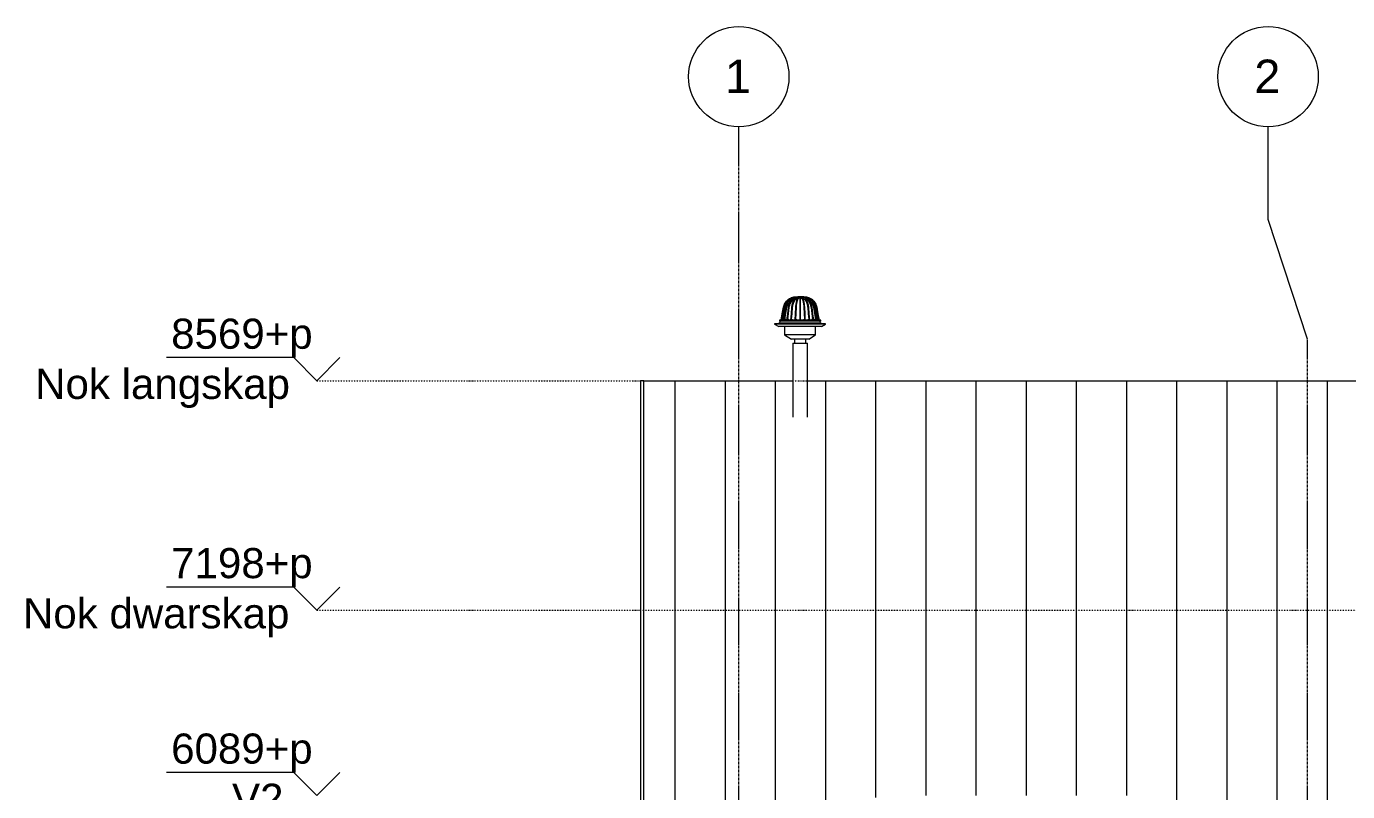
# Model space of a CAD drawing. Header units: millimetres. Extents: x -8591 to 211781, y -3000 to 31870.
# Drawn here: x 193593 to 201492, y 6113 to 10688 of the extents above; entities that cross this region are included whole.
import ezdxf

# ---------------------------------------------------------------- set-up
doc = ezdxf.new("R2010")
doc.units = ezdxf.units.MM
doc.linetypes.add('Dash dot', pattern=[15.875, 6.35, -4.7625, 0, -4.7625])
doc.linetypes.add('grid', pattern=[24, 15, -3, 3, -3])
for name, color, linetype, lineweight in [('A-FLOR-LEVL', 51, 'Continuous', 9), ('A-ROOF', 132, 'Continuous', 9), ('A-ROOF-OTLN', 132, 'Continuous', 9), ('A-ROOF-PATT', 132, 'Continuous', 35), ('P-SANR-FIXT', 6, 'Continuous', 9), ('S-COLS', 52, 'Continuous', 9), ('S-GRID', 1, 'Continuous', 9), ('S-GRID-IDEN', 1, 'Continuous', 9)]:
    doc.layers.add(name, color=color, linetype=linetype, lineweight=lineweight)
doc.styles.add('Arial_1', font='arial.ttf', dxfattribs={"height": 200})
doc.styles.add('Arial_2', font='arial.ttf', dxfattribs={"height": 180})

# ---------------------------------------------------------------- blocks, each defined once
blk = doc.blocks.new('Plumbing_Fixture-Oatey-Roof_Drain-PVC - ABS Dome-2570691-D-D')
at = {"layer": 'P-SANR-FIXT'}
for p, q in [((-4752.4, 9008.5), (-4765.9, 8931.6)), ((-4748.5, 9008.5), (-4749.4, 9008.5)), ((-4738.2, 9008.5), (-4739.8, 9008.5)), ((-4722, 9008.5), (-4724.2, 9008.5)), ((-4701.1, 9008.5), (-4703.8, 9008.5)), ((-4684.9, 9069.8), (-4685.7, 9069.8)), ((-4684.9, 9069.8), (-4685.7, 9069.8)), ((-4682, 9069.8), (-4684.1, 9069.8)), ((-4677.1, 9069.8), (-4680.4, 9069.8)), ((-4680.4, 9068), (-4680.4, 9069.8)), ((-4676.8, 9008.5), (-4679.9, 9008.5)), ((-4670.5, 9069.8), (-4674.8, 9069.8)), ((-4674.8, 9066.2), (-4674.8, 9069.8)), ((-4670.5, 9069.8), (-4670.5, 9068.6)), ((-4662.6, 9069.8), (-4667.7, 9069.8)), ((-4667.7, 9064.1), (-4667.7, 9069.8)), ((-4662.6, 9069.8), (-4662.6, 9068.2)), ((-4654.1, 9069.8), (-4659.6, 9069.8)), ((-4659.6, 9063.3), (-4659.6, 9069.8)), ((-4654.1, 9063.3), (-4659.6, 9063.3)), ((-4654.1, 9069.8), (-4654.1, 9066.3)), ((-4651, 9008.5), (-4654.1, 9008.5)), ((-4645.5, 9069.8), (-4651, 9069.8)), ((-4651, 9066.3), (-4651, 9069.8)), ((-4645.5, 9063.3), (-4651, 9063.3)), ((-4645.5, 9069.8), (-4645.5, 9063.3)), ((-4637.4, 9069.8), (-4642.4, 9069.8)), ((-4642.4, 9068.2), (-4642.4, 9069.8)), ((-4637.4, 9069.8), (-4637.4, 9064.1)), ((-4630.2, 9069.8), (-4634.6, 9069.8)), ((-4634.6, 9068.6), (-4634.6, 9069.8)), ((-4630.2, 9069.8), (-4630.2, 9066.2)), ((-4625.2, 9008.5), (-4628.2, 9008.5)), ((-4624.7, 9069.8), (-4628, 9069.8)), ((-4624.7, 9069.8), (-4624.7, 9068)), ((-4621, 9069.8), (-4623.1, 9069.8)), ((-4619.4, 9069.8), (-4620.1, 9069.8)), ((-4619.4, 9069.8), (-4620.1, 9069.8)), ((-4601.3, 9008.5), (-4604, 9008.5)), ((-4580.8, 9008.5), (-4583.1, 9008.5)), ((-4565.3, 9008.5), (-4566.9, 9008.5)), ((-4555.7, 9008.5), (-4556.6, 9008.5)), ((-4539.2, 8931.6), (-4552.7, 9008.5)), ((-4776.4, 8931.6), (-4776.4, 8924.8)), ((-4528.7, 8931.6), (-4776.4, 8931.6)), ((-4750.8, 8936.3), (-4754.6, 8936.3)), ((-4739.6, 8936.3), (-4743.6, 8936.3)), ((-4723.1, 8936.3), (-4726.4, 8936.3)), ((-4704.2, 8936.3), (-4701.9, 8936.3)), ((-4701.9, 8936.3), (-4704.2, 8936.3)), ((-4701.9, 8936.3), (-4703.3, 8936.3)), ((-4701.9, 8936.3), (-4703.3, 8936.3)), ((-4701.9, 8936.3), (-4701.8, 8934)), ((-4677.3, 8936.3), (-4678.5, 8936.3)), ((-4678.5, 8936.3), (-4677.3, 8936.3)), ((-4677.3, 8936.3), (-4678.5, 8936.3)), ((-4677.3, 8936.3), (-4678.5, 8936.3)), ((-4626.6, 8936.3), (-4627.8, 8936.3)), ((-4627.8, 8936.3), (-4626.6, 8936.3)), ((-4626.6, 8936.3), (-4627.8, 8936.3)), ((-4626.6, 8936.3), (-4627.8, 8936.3)), ((-4603.3, 8934), (-4603.2, 8936.3)), ((-4601.8, 8936.3), (-4603.2, 8936.3)), ((-4603.2, 8936.3), (-4600.9, 8936.3)), ((-4601.8, 8936.3), (-4603.2, 8936.3)), ((-4600.9, 8936.3), (-4603.2, 8936.3)), ((-4578.6, 8936.3), (-4582, 8936.3)), ((-4561.5, 8936.3), (-4565.5, 8936.3)), ((-4550.5, 8936.3), (-4554.3, 8936.3)), ((-4528.7, 8924.8), (-4528.7, 8931.6)), ((-4804.9, 8909.4), (-4804.9, 8906.4)), ((-4500.1, 8909.4), (-4804.9, 8909.4)), ((-4804.9, 8906.4), (-4779.5, 8893.4)), ((-4500.1, 8906.4), (-4804.9, 8906.4)), ((-4525.6, 8893.4), (-4779.5, 8893.4)), ((-4779.2, 8912.9), (-4779.2, 8909.4)), ((-4525.9, 8912.9), (-4779.2, 8912.9)), ((-4528.7, 8924.8), (-4776.4, 8924.8)), ((-4773.2, 8924.8), (-4775.2, 8912.9)), ((-4745.2, 8893.4), (-4745.2, 8843.1)), ((-4559.9, 8843.1), (-4559.9, 8893.4)), ((-4529.9, 8912.9), (-4531.9, 8924.8)), ((-4525.9, 8909.4), (-4525.9, 8912.9)), ((-4525.6, 8893.4), (-4500.1, 8906.4)), ((-4500.1, 8906.4), (-4500.1, 8909.4)), ((-4745.2, 8843.1), (-4704.6, 8818.2)), ((-4559.9, 8843.1), (-4745.2, 8843.1)), ((-4600.5, 8818.2), (-4704.6, 8818.2)), ((-4685.6, 8818.2), (-4685.6, 8792.8)), ((-4619.5, 8792.8), (-4619.5, 8818.2)), ((-4600.5, 8818.2), (-4559.9, 8843.1))]:
    blk.add_line(p, q, dxfattribs=at)
at = {"layer": 'P-SANR-FIXT', "flags": 128}
for points in [[(-4765.9, 8931.6), (-4759.1, 8970.1), (-4752.3, 9008.5)], [(-4749.4, 9008.5), (-4755.9, 8970.1), (-4762.4, 8931.6)], [(-4761.6, 8931.6), (-4755.1, 8970.1), (-4748.5, 9008.5)], [(-4754.6, 8936.3), (-4748.6, 8971.8), (-4742.5, 9007.4)], [(-4752.4, 9008.5), (-4751.7, 9011.5), (-4750.9, 9014.4), (-4750, 9017.3), (-4749, 9020.2), (-4747.9, 9023), (-4746.7, 9025.8), (-4745.3, 9028.5), (-4743.9, 9031.2), (-4742.3, 9033.8), (-4740.7, 9036.3), (-4738.9, 9038.8), (-4737.1, 9041.2), (-4735.1, 9043.5), (-4733.1, 9045.8), (-4730.9, 9047.9), (-4728.7, 9050), (-4726.4, 9052), (-4724.1, 9053.9), (-4721.6, 9055.7), (-4719.1, 9057.4), (-4716.5, 9059), (-4713.9, 9060.5), (-4711.2, 9061.8), (-4708.4, 9063.1), (-4705.6, 9064.3), (-4702.8, 9065.3), (-4699.9, 9066.3), (-4699.6, 9066.3)], [(-4739.8, 9008.5), (-4745.6, 8970.1), (-4751.5, 8931.6)], [(-4749.9, 8931.6), (-4744.1, 8970.1), (-4738.2, 9008.5)], [(-4743.6, 8936.3), (-4738.2, 8971.8), (-4732.8, 9007.4)], [(-4724.2, 9008.5), (-4729, 8970.1), (-4733.8, 8931.6)], [(-4731.6, 8931.6), (-4726.8, 8970.1), (-4722, 9008.5)], [(-4726.4, 8936.3), (-4722, 8971.8), (-4717.6, 9007.4)], [(-4703.8, 9008.5), (-4707.2, 8970.1), (-4710.6, 8931.6)], [(-4707.8, 8931.6), (-4704.5, 8970.1), (-4701.1, 9008.5)], [(-4704.2, 8936.3), (-4701.1, 8971.8), (-4697.9, 9007.4)], [(-4699.6, 9066.3), (-4693.2, 9068.1), (-4686.8, 9069.6), (-4680.4, 9070.8), (-4673.8, 9071.8), (-4667.3, 9072.5), (-4660.7, 9073), (-4654.1, 9073.2), (-4652.5, 9073.2)], [(-4679.9, 9008.5), (-4681.7, 8970.1), (-4683.4, 8931.6)], [(-4680.3, 8931.6), (-4678.6, 8970.1), (-4676.8, 9008.5)], [(-4678.5, 8936.3), (-4676.8, 8971.8), (-4675.2, 9007.4)], [(-4654.1, 9008.5), (-4654.1, 8970.1), (-4654.1, 8931.6)], [(-4652.5, 9073.2), (-4646, 9073.1), (-4639.4, 9072.7), (-4632.8, 9072), (-4626.3, 9071.1), (-4619.8, 9069.9), (-4613.4, 9068.5), (-4607, 9066.8), (-4605.5, 9066.3)], [(-4651, 8931.6), (-4651, 8970.1), (-4651, 9008.5)], [(-4629.9, 9007.4), (-4628.2, 8971.8), (-4626.6, 8936.3)], [(-4628.2, 9008.5), (-4626.5, 8970.1), (-4624.7, 8931.6)], [(-4621.7, 8931.6), (-4623.4, 8970.1), (-4625.2, 9008.5)], [(-4607.1, 9007.4), (-4604, 8971.8), (-4600.9, 8936.3)], [(-4605.5, 9066.3), (-4602.6, 9065.4), (-4599.7, 9064.4), (-4596.9, 9063.2), (-4594.2, 9062), (-4591.5, 9060.6), (-4588.8, 9059.1), (-4586.2, 9057.5), (-4583.7, 9055.8), (-4581.2, 9054), (-4578.9, 9052.2), (-4576.6, 9050.2), (-4574.3, 9048.1), (-4572.2, 9046), (-4570.2, 9043.7), (-4568.2, 9041.4), (-4566.3, 9039), (-4564.6, 9036.5), (-4562.9, 9034), (-4561.3, 9031.4), (-4559.9, 9028.7), (-4558.5, 9026), (-4557.3, 9023.2), (-4556.1, 9020.4), (-4555.1, 9017.6), (-4554.2, 9014.7), (-4553.4, 9011.7), (-4552.8, 9008.8), (-4552.7, 9008.5)], [(-4604, 9008.5), (-4600.6, 8970.1), (-4597.2, 8931.6)], [(-4594.5, 8931.6), (-4597.9, 8970.1), (-4601.3, 9008.5)], [(-4587.5, 9007.4), (-4583.1, 8971.8), (-4578.6, 8936.3)], [(-4583.1, 9008.5), (-4578.3, 8970.1), (-4573.5, 8931.6)], [(-4571.3, 8931.6), (-4576.1, 8970.1), (-4580.8, 9008.5)], [(-4572.3, 9007.4), (-4566.9, 8971.8), (-4561.5, 8936.3)], [(-4566.9, 9008.5), (-4561, 8970.1), (-4555.2, 8931.6)], [(-4553.6, 8931.6), (-4559.4, 8970.1), (-4565.3, 9008.5)], [(-4562.6, 9007.4), (-4556.5, 8971.8), (-4550.5, 8936.3)], [(-4556.6, 9008.5), (-4550, 8970.1), (-4543.5, 8931.6)], [(-4542.6, 8931.6), (-4549.2, 8970.1), (-4555.7, 9008.5)], [(-4552.7, 9008.5), (-4546, 8970.1), (-4539.2, 8931.6)], [(-4739.4, 8931.6), (-4739.5, 8934), (-4739.6, 8936.3)], [(-4723, 8931.6), (-4723.1, 8934), (-4723.1, 8936.3)], [(-4701.8, 8931.6), (-4701.8, 8934), (-4701.9, 8936.3)], [(-4677.3, 8936.3), (-4677.2, 8934), (-4677.2, 8931.6)], [(-4677.2, 8931.6), (-4677.2, 8934), (-4677.3, 8936.3)], [(-4627.9, 8931.6), (-4627.9, 8934), (-4627.8, 8936.3)], [(-4627.8, 8936.3), (-4627.9, 8934), (-4627.9, 8931.6)], [(-4603.2, 8936.3), (-4603.3, 8934), (-4603.3, 8931.6)], [(-4582, 8936.3), (-4582, 8934), (-4582.1, 8931.6)], [(-4565.5, 8936.3), (-4565.6, 8934), (-4565.7, 8931.6)]]:
    blk.add_lwpolyline(points, dxfattribs=at)
at = {"layer": 'P-SANR-FIXT'}
for points, knots in [([(-4752.3, 9008.5), (-4751.4, 9013), (-4748.9, 9021.8), (-4740.6, 9038.2), (-4728.1, 9051.9), (-4712.5, 9061.6), (-4704, 9065), (-4699.6, 9066.3)], [-1, -1, -1, -1, -0.833333, -0.666667, -0.333333, -0.166667, 0, 0, 0, 0]), ([(-4698.4, 9066.3), (-4702.7, 9065), (-4710.8, 9061.6), (-4725.9, 9051.9), (-4738, 9038.2), (-4746, 9021.8), (-4748.5, 9013), (-4749.4, 9008.5)], [-1, -1, -1, -1, -0.833333, -0.666667, -0.333333, -0.166667, 0, 0, 0, 0]), ([(-4748.5, 9008.5), (-4747.7, 9013), (-4745.2, 9021.8), (-4737.1, 9038.2), (-4725.1, 9051.9), (-4710, 9061.6), (-4701.8, 9065), (-4697.6, 9066.3)], [-1, -1, -1, -1, -0.833333, -0.666667, -0.333333, -0.166667, 0, 0, 0, 0]), ([(-4742.5, 9007.4), (-4741.5, 9012.4), (-4739.3, 9019.5), (-4734.9, 9028.5), (-4731.9, 9033.3), (-4730, 9035.9), (-4729.6, 9036.4)], [0, 0, 0, 0, 0.2, 0.3, 0.4, 0.4285897, 0.4285897, 0.4285897, 0.4285897]), ([(-4694.1, 9066.3), (-4697.9, 9065), (-4705.2, 9061.6), (-4718.7, 9051.9), (-4729.6, 9038.2), (-4736.7, 9021.8), (-4739, 9013), (-4739.8, 9008.5)], [-1, -1, -1, -1, -0.833333, -0.666667, -0.333333, -0.166667, 0, 0, 0, 0]), ([(-4738.2, 9008.5), (-4737.4, 9013), (-4735.2, 9021.8), (-4728, 9038.2), (-4717.1, 9051.9), (-4703.6, 9061.6), (-4696.3, 9065), (-4692.5, 9066.3)], [-1, -1, -1, -1, -0.833333, -0.666667, -0.333333, -0.166667, 0, 0, 0, 0]), ([(-4732.8, 9007.4), (-4731.9, 9012.4), (-4729.9, 9019.5), (-4726, 9028.5), (-4722.7, 9034.3), (-4719.3, 9039.2), (-4716, 9043.3), (-4712.4, 9047.1), (-4708.9, 9050.1), (-4706.6, 9051.9), (-4705.7, 9052.5)], [0, 0, 0, 0, 0.2, 0.3, 0.4, 0.475, 0.55, 0.625, 0.7, 0.7495012, 0.7495012, 0.7495012, 0.7495012]), ([(-4686.9, 9066.3), (-4690.1, 9065), (-4696, 9061.6), (-4707.1, 9051.9), (-4715.9, 9038.2), (-4721.8, 9021.8), (-4723.6, 9013), (-4724.2, 9008.5)], [-1, -1, -1, -1, -0.833333, -0.666667, -0.333333, -0.166667, 0, 0, 0, 0]), ([(-4722, 9008.5), (-4721.3, 9013), (-4719.5, 9021.8), (-4713.7, 9038.2), (-4704.8, 9051.9), (-4693.8, 9061.6), (-4687.8, 9065), (-4684.7, 9066.3)], [-1, -1, -1, -1, -0.833333, -0.666667, -0.333333, -0.166667, 0, 0, 0, 0]), ([(-4717.6, 9007.4), (-4716.8, 9012.4), (-4715.3, 9019.5), (-4712, 9028.5), (-4709.4, 9034.3), (-4706.6, 9039.2), (-4703.8, 9043.3), (-4700.9, 9047.1), (-4697.7, 9050.5), (-4694.4, 9053.6), (-4690.4, 9056.6), (-4687.5, 9058.3), (-4685.8, 9059.2)], [0, 0, 0, 0, 0.2, 0.3, 0.4, 0.475, 0.55, 0.625, 0.7, 0.775, 0.85, 0.9533462, 0.9533462, 0.9533462, 0.9533462]), ([(-4683.8, 9061.3), (-4685.8, 9059.2), (-4691.7, 9051.9), (-4697.9, 9038.2), (-4702.1, 9021.8), (-4703.4, 9013), (-4703.8, 9008.5)], [-0.8333333, -0.8333333, -0.8333333, -0.8333333, -0.6666667, -0.3333333, -0.1666667, 0, 0, 0, 0]), ([(-4701.1, 9008.5), (-4700.6, 9013), (-4699.3, 9021.8), (-4695.2, 9038.2), (-4688.9, 9051.9), (-4681.1, 9061.6), (-4676.9, 9065), (-4674.7, 9066.3)], [-1, -1, -1, -1, -0.833333, -0.666667, -0.333333, -0.166667, 0, 0, 0, 0]), ([(-4697.9, 9007.4), (-4697.4, 9012.4), (-4696.3, 9019.5), (-4694, 9028.5), (-4692.1, 9034.3), (-4690.2, 9039.2), (-4688.2, 9043.3), (-4686.2, 9047.1), (-4683.9, 9050.5), (-4681.5, 9053.6), (-4678.2, 9057.1), (-4675.6, 9059.2), (-4673.8, 9060.3)], [0, 0, 0, 0, 0.2, 0.3, 0.4, 0.475, 0.55, 0.625, 0.7, 0.775, 0.85, 1, 1, 1, 1]), ([(-4666.2, 9066.3), (-4667.4, 9065), (-4669.6, 9061.6), (-4673.6, 9051.9), (-4676.9, 9038.2), (-4679, 9021.8), (-4679.7, 9013), (-4679.9, 9008.5)], [-1, -1, -1, -1, -0.833333, -0.666667, -0.333333, -0.166667, 0, 0, 0, 0]), ([(-4676.8, 9008.5), (-4676.6, 9013), (-4675.9, 9021.8), (-4673.8, 9038.2), (-4670.6, 9051.9), (-4666.5, 9061.6), (-4664.3, 9065), (-4663.2, 9066.3)], [-1, -1, -1, -1, -0.833333, -0.666667, -0.333333, -0.166667, 0, 0, 0, 0]), ([(-4675.2, 9007.4), (-4675, 9012.4), (-4674.4, 9019.5), (-4673.2, 9028.5), (-4672.2, 9034.3), (-4671.2, 9039.2), (-4670.2, 9043.3), (-4669.1, 9047.1), (-4668, 9050.5), (-4666.7, 9053.6), (-4665, 9057.1), (-4663.7, 9059.2), (-4662.7, 9060.3)], [0, 0, 0, 0, 0.2, 0.3, 0.4, 0.475, 0.55, 0.625, 0.7, 0.775, 0.85, 1, 1, 1, 1]), ([(-4673.8, 9060.3), (-4672.8, 9060.9), (-4671, 9061.8), (-4669.2, 9062.7), (-4668.4, 9063.1)], [0, 0, 0, 0, 0.5, 0.8905428, 0.8905428, 0.8905428, 0.8905428]), ([(-4654.1, 9066.3), (-4654.1, 9065), (-4654.1, 9061.6), (-4654.1, 9051.9), (-4654.1, 9038.2), (-4654.1, 9021.8), (-4654.1, 9013), (-4654.1, 9008.5)], [-1, -1, -1, -1, -0.833333, -0.666667, -0.333333, -0.166667, 0, 0, 0, 0]), ([(-4651, 9008.5), (-4651, 9013), (-4651, 9021.8), (-4651, 9038.2), (-4651, 9051.9), (-4651, 9061.6), (-4651, 9065), (-4651, 9066.3)], [-1, -1, -1, -1, -0.833333, -0.666667, -0.333333, -0.166667, 0, 0, 0, 0]), ([(-4642.4, 9060.3), (-4641.1, 9058.8), (-4639.3, 9055.9), (-4637.1, 9050.6), (-4635.7, 9046.3), (-4634.5, 9042), (-4633.6, 9037.7), (-4632.7, 9033.2), (-4631.9, 9028.4), (-4631.2, 9023.4), (-4630.5, 9016.6), (-4630.1, 9011.1), (-4629.9, 9007.4)], [0, 0, 0, 0, 0.2, 0.3, 0.4, 0.475, 0.55, 0.625, 0.7, 0.775, 0.85, 1, 1, 1, 1]), ([(-4641.9, 9066.3), (-4640.8, 9065), (-4638.6, 9061.6), (-4634.5, 9051.9), (-4631.3, 9038.2), (-4629.1, 9021.8), (-4628.5, 9013), (-4628.2, 9008.5)], [-1, -1, -1, -1, -0.833333, -0.666667, -0.333333, -0.166667, 0, 0, 0, 0]), ([(-4625.2, 9008.5), (-4625.4, 9013), (-4626.1, 9021.8), (-4628.2, 9038.2), (-4631.5, 9051.9), (-4635.5, 9061.6), (-4637.7, 9065), (-4638.8, 9066.3)], [-1, -1, -1, -1, -0.833333, -0.666667, -0.333333, -0.166667, 0, 0, 0, 0]), ([(-4636.7, 9063.1), (-4635.9, 9062.7), (-4634.1, 9061.8), (-4632.3, 9060.9), (-4631.3, 9060.3)], [0.1094572, 0.1094572, 0.1094572, 0.1094572, 0.5, 1, 1, 1, 1]), ([(-4631.3, 9060.3), (-4628.9, 9058.8), (-4625.4, 9055.9), (-4621.2, 9050.6), (-4618.4, 9046.3), (-4616.2, 9042), (-4614.3, 9037.7), (-4612.6, 9033.2), (-4611.1, 9028.4), (-4609.8, 9023.4), (-4608.3, 9016.6), (-4607.5, 9011.1), (-4607.1, 9007.4)], [0, 0, 0, 0, 0.2, 0.3, 0.4, 0.475, 0.55, 0.625, 0.7, 0.775, 0.85, 1, 1, 1, 1]), ([(-4630.4, 9066.3), (-4628.2, 9065), (-4624, 9061.6), (-4616.2, 9051.9), (-4609.9, 9038.2), (-4605.8, 9021.8), (-4604.5, 9013), (-4604, 9008.5)], [-1, -1, -1, -1, -0.833333, -0.666667, -0.333333, -0.166667, 0, 0, 0, 0]), ([(-4601.3, 9008.5), (-4601.7, 9013), (-4603, 9021.8), (-4607.2, 9038.2), (-4613.4, 9051.9), (-4621.2, 9061.6), (-4625.4, 9065), (-4627.7, 9066.3)], [-1, -1, -1, -1, -0.833333, -0.666667, -0.333333, -0.166667, 0, 0, 0, 0]), ([(-4620.4, 9066.3), (-4617.3, 9065), (-4611.3, 9061.6), (-4600.3, 9051.9), (-4591.4, 9038.2), (-4585.6, 9021.8), (-4583.7, 9013), (-4583.1, 9008.5)], [-1, -1, -1, -1, -0.833333, -0.666667, -0.333333, -0.166667, 0, 0, 0, 0]), ([(-4619.3, 9059.2), (-4616.7, 9057.9), (-4612.7, 9055.3), (-4607.3, 9050.6), (-4603.5, 9046.3), (-4600.3, 9042), (-4597.6, 9037.7), (-4595.2, 9033.2), (-4593.1, 9028.4), (-4591.2, 9023.4), (-4589.2, 9016.6), (-4588.1, 9011.1), (-4587.5, 9007.4)], [0.0466538, 0.0466538, 0.0466538, 0.0466538, 0.2, 0.3, 0.4, 0.475, 0.55, 0.625, 0.7, 0.775, 0.85, 1, 1, 1, 1]), ([(-4580.8, 9008.5), (-4581.5, 9013), (-4583.3, 9021.8), (-4589.2, 9038.2), (-4598, 9051.9), (-4609, 9061.6), (-4615, 9065), (-4618.2, 9066.3)], [-1, -1, -1, -1, -0.833333, -0.666667, -0.333333, -0.166667, 0, 0, 0, 0]), ([(-4612.6, 9066.3), (-4608.8, 9065), (-4601.4, 9061.6), (-4587.9, 9051.9), (-4577.1, 9038.2), (-4569.9, 9021.8), (-4567.7, 9013), (-4566.9, 9008.5)], [-1, -1, -1, -1, -0.833333, -0.666667, -0.333333, -0.166667, 0, 0, 0, 0]), ([(-4565.3, 9008.5), (-4566.1, 9013), (-4568.3, 9021.8), (-4575.5, 9038.2), (-4586.4, 9051.9), (-4599.9, 9061.6), (-4607.2, 9065), (-4611, 9066.3)], [-1, -1, -1, -1, -0.833333, -0.666667, -0.333333, -0.166667, 0, 0, 0, 0]), ([(-4607.5, 9066.3), (-4603.2, 9065), (-4595.1, 9061.6), (-4580, 9051.9), (-4567.9, 9038.2), (-4559.9, 9021.8), (-4557.4, 9013), (-4556.6, 9008.5)], [-1, -1, -1, -1, -0.833333, -0.666667, -0.333333, -0.166667, 0, 0, 0, 0]), ([(-4555.7, 9008.5), (-4556.6, 9013), (-4559.1, 9021.8), (-4567.1, 9038.2), (-4579.2, 9051.9), (-4594.3, 9061.6), (-4602.4, 9065), (-4606.7, 9066.3)], [-1, -1, -1, -1, -0.833333, -0.666667, -0.333333, -0.166667, 0, 0, 0, 0]), ([(-4605.5, 9066.3), (-4601.1, 9065), (-4592.6, 9061.6), (-4577, 9051.9), (-4564.5, 9038.2), (-4556.2, 9021.8), (-4553.7, 9013), (-4552.7, 9008.5)], [-1, -1, -1, -1, -0.833333, -0.666667, -0.333333, -0.166667, 0, 0, 0, 0]), ([(-4599.3, 9052.5), (-4598.4, 9051.8), (-4595.7, 9049.8), (-4591.9, 9046.3), (-4588, 9042), (-4584.7, 9037.7), (-4581.8, 9033.2), (-4579.2, 9028.4), (-4576.9, 9023.4), (-4574.3, 9016.6), (-4573, 9011.1), (-4572.3, 9007.4)], [0.2504988, 0.2504988, 0.2504988, 0.2504988, 0.3, 0.4, 0.475, 0.55, 0.625, 0.7, 0.775, 0.85, 1, 1, 1, 1]), ([(-4575.5, 9036.4), (-4574.7, 9035.4), (-4572.9, 9032.8), (-4570.2, 9028.4), (-4567.7, 9023.4), (-4564.8, 9016.6), (-4563.3, 9011.1), (-4562.6, 9007.4)], [0.5714103, 0.5714103, 0.5714103, 0.5714103, 0.625, 0.7, 0.775, 0.85, 1, 1, 1, 1])]:
    blk.add_open_spline(points, degree=3, knots=knots, dxfattribs=at)
for points in [[(-4699.6, 9066.3), (-4697.3, 9067), (-4692.7, 9068.3), (-4688, 9069.4), (-4685.7, 9069.8)], [(-4684.9, 9069.8), (-4687.2, 9069.4), (-4691.7, 9068.3), (-4696.2, 9067), (-4698.4, 9066.3)], [(-4697.6, 9066.3), (-4695.3, 9067), (-4690.9, 9068.3), (-4686.4, 9069.4), (-4684.1, 9069.8)], [(-4682, 9069.8), (-4684.1, 9069.4), (-4688.1, 9068.3), (-4692.1, 9067), (-4694.1, 9066.3)], [(-4692.5, 9066.3), (-4690.5, 9067), (-4686.5, 9068.3), (-4682.5, 9069.4), (-4680.4, 9069.8)], [(-4677.1, 9069.8), (-4678.7, 9069.4), (-4682, 9068.3), (-4685.3, 9067), (-4686.9, 9066.3)], [(-4684.7, 9066.3), (-4683.1, 9067), (-4679.8, 9068.3), (-4676.5, 9069.4), (-4674.8, 9069.8)], [(-4677.4, 9066.3), (-4679.6, 9065), (-4681.7, 9063.4), (-4683.7, 9061.3)], [(-4670.5, 9069.8), (-4671.7, 9069.4), (-4674, 9068.3), (-4676.3, 9067), (-4677.4, 9066.3)], [(-4674.7, 9066.3), (-4673.5, 9067), (-4671.2, 9068.3), (-4668.9, 9069.4), (-4667.7, 9069.8)], [(-4662.6, 9069.8), (-4663.3, 9069.4), (-4664.5, 9068.3), (-4665.7, 9067), (-4666.2, 9066.3)], [(-4663.2, 9066.3), (-4662.6, 9067), (-4661.4, 9068.3), (-4660.2, 9069.4), (-4659.6, 9069.8)], [(-4662.7, 9060.3), (-4662.2, 9060.9), (-4661.2, 9062), (-4660.1, 9062.9), (-4659.6, 9063.3)], [(-4654.1, 9069.8), (-4654.1, 9069.4), (-4654.1, 9068.3), (-4654.1, 9067), (-4654.1, 9066.3)], [(-4651, 9066.3), (-4651, 9067), (-4651, 9068.3), (-4651, 9069.4), (-4651, 9069.8)], [(-4645.5, 9069.8), (-4644.9, 9069.4), (-4643.7, 9068.3), (-4642.5, 9067), (-4641.9, 9066.3)], [(-4645.5, 9063.3), (-4645, 9062.9), (-4643.9, 9062), (-4642.9, 9060.9), (-4642.4, 9060.3)], [(-4638.8, 9066.3), (-4639.4, 9067), (-4640.6, 9068.3), (-4641.8, 9069.4), (-4642.4, 9069.8)], [(-4637.4, 9069.8), (-4636.2, 9069.4), (-4633.9, 9068.3), (-4631.5, 9067), (-4630.4, 9066.3)], [(-4627.7, 9066.3), (-4628.8, 9067), (-4631.1, 9068.3), (-4633.4, 9069.4), (-4634.6, 9069.8)], [(-4630.2, 9069.8), (-4628.6, 9069.4), (-4625.3, 9068.3), (-4622, 9067), (-4620.4, 9066.3)], [(-4618.2, 9066.3), (-4619.8, 9067), (-4623, 9068.3), (-4626.3, 9069.4), (-4628, 9069.8)], [(-4624.7, 9069.8), (-4622.6, 9069.4), (-4618.6, 9068.3), (-4614.6, 9067), (-4612.6, 9066.3)], [(-4611, 9066.3), (-4613, 9067), (-4617, 9068.3), (-4621, 9069.4), (-4623.1, 9069.8)], [(-4621, 9069.8), (-4618.7, 9069.4), (-4614.2, 9068.3), (-4609.7, 9067), (-4607.5, 9066.3)], [(-4606.7, 9066.3), (-4608.9, 9067), (-4613.4, 9068.3), (-4617.9, 9069.4), (-4620.1, 9069.8)], [(-4619.4, 9069.8), (-4617.1, 9069.4), (-4612.4, 9068.3), (-4607.8, 9067), (-4605.5, 9066.3)]]:
    blk.add_open_spline(points, degree=3, dxfattribs=at)
blk = doc.blocks.new('Grid - r_3_0mm-1753543-D-D')
at = {"layer": 'S-GRID-IDEN'}
blk.add_circle((-5019.2, 10387.6), 300, dxfattribs=at)
blk = doc.blocks.new('Level - 1_8mm-444885-D-D')
at = {"layer": 'A-FLOR-LEVL'}
for p, q in [((-7680.2, 3238), (-8440.2, 3238)), ((-7542.2, 3100), (-7680.2, 3238)), ((-7542.2, 3100), (-7404.1, 3238))]:
    blk.add_line(p, q, dxfattribs=at)

msp = doc.modelspace()

# ---------------------------------------------------------------- hatches: boundary and pattern name
at = {"layer": 'A-ROOF-PATT', "lineweight": 9}
h = msp.add_hatch(dxfattribs=at)
h.set_pattern_fill('FP_245', color=256, style=0, pattern_type=2)
h.set_pattern_definition([(90, (202871.42, 3723.72), (-300, 2e-14), [])])
h.paths.add_polyline_path([(198452.2, 6087.8), (198452.2, 6056.8), (198460.7, 6059.1), (198461.1, 6057.6), (198450.7, 6054.8), (198450.8, 6098.8), (198452, 6089.3)])
h.paths.add_polyline_path([(200435.2, 6089.3), (200434.7, 6098.8), (200421.7, 6098.8), (200421.7, 6100.3), (200436.7, 6100.3), (200436.4, 6098.7)])
h.paths.add_polyline_path([(204766.1, 6087.8), (204766.1, 6056.8), (204774.7, 6059.1), (204775.1, 6057.6), (204764.6, 6054.8), (204764.8, 6098.6), (204765.9, 6089.3)])
h.paths.add_polyline_path([(206781.1, 6089.3), (206780.6, 6098.8), (206767.6, 6098.8), (206767.6, 6100.3), (206782.6, 6100.3), (206782.4, 6098.8)])
h.paths.add_polyline_path([(207933.6, 5789.4), (207933.6, 8569.4), (198263.1, 8569.4), (198262.2, 8378.3), (198257.2, 8361.9), (198244.4, 8348.3), (198228.6, 8342.1), (198225, 8341.2), (198208.3, 8342.2), (198190, 8351.1), (198178.6, 8365.1), (198174.2, 8382), (198174.2, 8569.4), (197283.8, 8569.4), (197283.8, 5789.4), (198462.7, 5789.4), (198461.7, 6083.8), (198460.2, 6083.8), (198460.2, 6087.8), (198452.2, 6087.8), (198452.2, 6089.3), (198514.2, 6089.3), (198514.2, 6087.8), (198531.7, 6087.8), (198531.7, 5998.8), (198593.7, 5998.8), (198615.7, 6020.8), (198615.7, 6072.5), (198667.3, 6072.5), (198683.7, 6088.8), (200203.7, 6088.8), (200220, 6072.5), (200271.7, 6072.5), (200272.4, 6020), (200293.7, 5998.8), (200355.7, 5998.8), (200355.7, 6087.8), (200373.2, 6087.8), (200373.2, 6089.3), (200435.2, 6089.3), (200435.2, 6087.8), (200427.2, 6087.7), (200426.2, 6083.8), (200425.7, 6083.8), (200424.7, 5789.4), (201547.4, 5789.4), (202601.7, 7188.6), (201558.6, 7188.6), (201558.6, 8215.2), (201608.6, 8215.2), (201608.6, 8232), (203608.6, 8232), (203608.6, 8215.2), (203658.6, 8215.2), (203658.6, 7188.6), (202615.6, 7188.6), (203669.9, 5789.4), (204776.6, 5789.4), (204775.6, 6083.8), (204774.1, 6083.8), (204774.1, 6087.8), (204766.1, 6087.8), (204766.1, 6089.3), (204828.1, 6089.3), (204828.1, 6087.8), (204861.6, 6087.8), (204861.6, 5998.8), (204923.7, 5998.8), (204945.7, 6020.8), (204945.7, 6072.5), (204997.3, 6072.5), (205013.7, 6088.8), (206533.7, 6088.8), (206550, 6072.5), (206601.7, 6072.5), (206602.4, 6020), (206623.7, 5998.8), (206685.6, 5998.8), (206685.6, 6087.8), (206719.1, 6087.8), (206719.1, 6089.3), (206781.1, 6089.3), (206781.1, 6087.8), (206773.1, 6087.8), (206772.2, 6083.8), (206771.6, 6083.8), (206770.6, 5789.4), (207143.8, 5789.4)])
h.paths.add_polyline_path([(204823.6, 5789.4), (204945.7, 5789.4), (204945.7, 5840.8), (204823.6, 5840.8), (204823.6, 6087.8), (204801.6, 6087.8), (204801.6, 5789.4)])
h.paths.add_polyline_path([(206712.2, 5789.4), (206745.6, 5789.4), (206745.6, 6087.8), (206723.6, 6087.8), (206723.6, 5840.8), (206601.7, 5840.8), (206601.7, 5789.4)])
h.paths.add_polyline_path([(203244.2, 5789.4), (202608.6, 6632.8), (201973.1, 5789.4), (201999.3, 5789.4), (202608.7, 6580.6), (203218, 5789.4)])
h.paths.add_polyline_path([(200393.7, 5789.4), (200415.7, 5789.4), (200415.7, 6087.8), (200393.7, 6087.8), (200393.7, 5840.8), (200271.7, 5840.8), (200271.7, 5789.4)])
h.paths.add_polyline_path([(198511.4, 5789.4), (198615.7, 5789.4), (198615.7, 5840.8), (198493.7, 5840.8), (198493.7, 6087.8), (198471.7, 6087.8), (198471.7, 5789.4)])
h.paths.add_polyline_path([(200436.7, 6054.8), (200426.2, 6057.6), (200426.6, 6059.1), (200435.2, 6057.6), (200435.3, 6089.3), (200436.7, 6098.8), (200436.7, 6057.6)])
h.paths.add_polyline_path([(206782.6, 6054.8), (206772.2, 6057.6), (206772.6, 6059.1), (206781.1, 6057.6), (206781.3, 6089.3), (206782.6, 6098.8), (206782.6, 6057.6)])
h.paths.add_polyline_path([(198460.2, 6087.8), (198460.2, 6088), (198452.2, 6089.3)])
h.paths.add_polyline_path([(200425.7, 6087.8), (200427.2, 6087.8), (200427.2, 6088)])
h.paths.add_polyline_path([(198452.2, 6089.3), (198450.7, 6100.3), (198465.7, 6100.3), (198465.7, 6098.8), (198452.2, 6098.8)])
h.paths.add_polyline_path([(204766.1, 6089.3), (204764.6, 6100.3), (204779.6, 6100.3), (204779.6, 6098.8), (204766.1, 6098.8)])

# ---------------------------------------------------------------- linework, layer by layer
at = {"layer": 'A-FLOR-LEVL', "linetype": 'Dash dot'}
for p, q in [((195329.3, 8569.4), (211781, 8569.4)), ((195329.3, 7197.8), (211781, 7197.8))]:
    msp.add_line(p, q, dxfattribs=at)
at = {"layer": 'A-ROOF'}
for p, q in [((197283.8, 8569.4), (198174.2, 8569.4)), ((198263.1, 8569.4), (207933.6, 8569.4))]:
    msp.add_line(p, q, dxfattribs=at)
at = {"layer": 'A-ROOF-OTLN'}
for p, q in [((197264.8, 8571.2), (197283.8, 8571.2)), ((197264.8, 8571.2), (197264.8, 5791.2)), ((197283.8, 5791.2), (197283.8, 8571.2))]:
    msp.add_line(p, q, dxfattribs=at)
at = {"layer": 'S-COLS'}
for p, q in [((198174.2, 8792.8), (198174.2, 8350.7)), ((198174.2, 8792.8), (198263.1, 8792.8)), ((198263.1, 8350.7), (198263.1, 8792.8))]:
    msp.add_line(p, q, dxfattribs=at)
at = {"layer": 'S-GRID', "linetype": 'grid'}
for p, q in [((197852.2, -1885.9), (197852.2, 10087.6)), ((201252.2, -1885.9), (201252.2, 8817.6))]:
    msp.add_line(p, q, dxfattribs=at)
at = {"layer": 'S-GRID'}
for p, q in [((201016.8, 9533.6), (201016.8, 10087.6)), ((201252.2, 8817.6), (201016.8, 9533.6))]:
    msp.add_line(p, q, dxfattribs=at)

# ---------------------------------------------------------------- block references
at = {"layer": 'A-FLOR-LEVL'}
for p in [(202871.4, 5469.4), (202871.4, 4097.8), (202871.4, 2988.8)]:
    msp.add_blockref('Level - 1_8mm-444885-D-D', p, dxfattribs=at)
at = {"layer": 'P-SANR-FIXT'}
msp.add_blockref('Plumbing_Fixture-Oatey-Roof_Drain-PVC - ABS Dome-2570691-D-D', (202871.4, 0), dxfattribs=at)
at = {"layer": 'S-GRID-IDEN'}
for p in [(202871.4, 0), (206036, 0)]:
    msp.add_blockref('Grid - r_3_0mm-1753543-D-D', p, dxfattribs=at)

# ---------------------------------------------------------------- texts
at = {"layer": 'A-FLOR-LEVL', "char_height": 180, "attachment_point": 1, "style": 'Arial_2'}
for s, insert, width in [('8569+p', (194458.4, 8940.4), 1018.143), ('Nok langskap', (193645.5, 8640.4), 1795.78), ('7198+p', (194458.4, 7568.7), 1018.143), ('Nok dwarskap', (193572.5, 7268.7), 1883.966), ('6089+p', (194458.4, 6459.8), 1018.143), ('V2', (194822.5, 6159.8), 368.776)]:
    msp.add_mtext(s, dxfattribs=dict(at, insert=insert, width=width))
at = {"layer": 'S-GRID-IDEN', "char_height": 200, "width": 192.405, "attachment_point": 1, "style": 'Arial_1'}
for s, insert in [('1', (197769.6, 10489.1)), ('2', (200934.2, 10489.1))]:
    msp.add_mtext(s, dxfattribs=dict(at, insert=insert))

doc.saveas('drawing.dxf')
